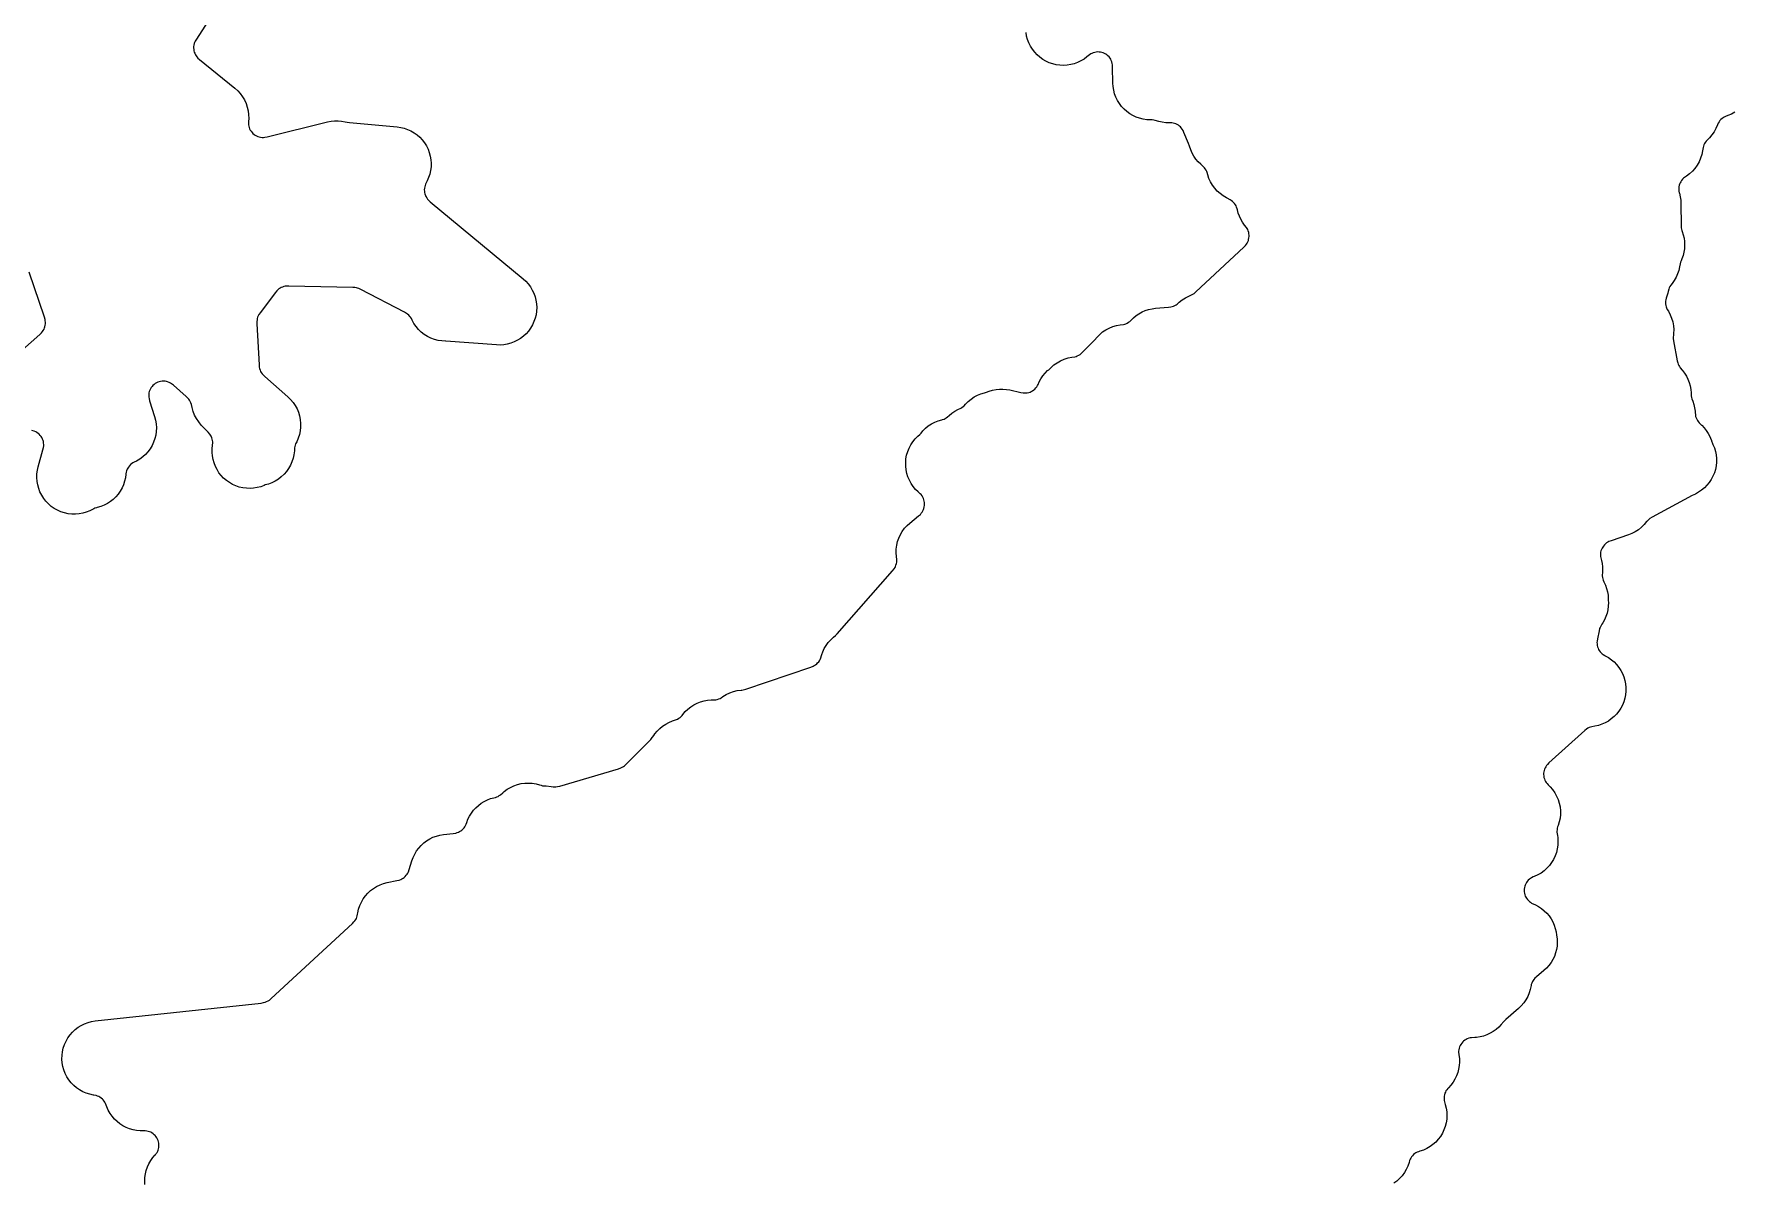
# Model space of a CAD drawing. Header units: metres. Extents: x 0 to 400, y 0 to 202.
# Drawn here: x 115.2 to 144.62, y 22.74 to 42.64 of the extents above; entities that cross this region are included whole.
import ezdxf

# ---------------------------------------------------------------- set-up
doc = ezdxf.new("R2010")
doc.units = ezdxf.units.M

msp = doc.modelspace()

# ---------------------------------------------------------------- linework, layer by layer
for points in [[(118.266, 42.9356), (118.018, 42.5476), (117.997, 42.5116), (117.987, 42.4906), (117.98, 42.4696), (117.974, 42.4426), (117.97, 42.4186), (117.97, 42.3946), (117.971, 42.3706), (117.975, 42.3476), (117.981, 42.3246), (117.989, 42.3026), (118.002, 42.2756), (118.014, 42.2556), (118.027, 42.2386), (118.043, 42.2206), (118.073, 42.1946), (118.685, 41.6976), (118.734, 41.6536), (118.778, 41.6046), (118.817, 41.5506), (118.851, 41.4936), (118.878, 41.4336), (118.899, 41.3716), (118.914, 41.3066), (118.922, 41.2406), (118.924, 41.1746), (118.919, 41.1216), (118.918, 41.0896), (118.92, 41.0656), (118.924, 41.0396), (118.93, 41.0186), (118.94, 40.9936), (118.951, 40.9716), (118.964, 40.9516), (118.982, 40.9286), (118.996, 40.9136), (119.016, 40.8976), (119.038, 40.8826), (119.058, 40.8716), (119.083, 40.8606), (119.105, 40.8536), (119.131, 40.8486), (119.155, 40.8456), (119.179, 40.8456), (119.206, 40.8476), (119.246, 40.8556), (120.29, 41.1136), (120.35, 41.1256), (120.411, 41.1316), (120.473, 41.1316), (120.534, 41.1266), (120.595, 41.1146), (120.628, 41.1076), (120.668, 41.1016), (121.495, 41.0266), (121.558, 41.0186), (121.619, 41.0036), (121.678, 40.9826), (121.736, 40.9566), (121.79, 40.9246), (121.841, 40.8886), (121.888, 40.8466), (121.931, 40.8006), (121.97, 40.7506), (122.003, 40.6976), (122.031, 40.6406), (122.053, 40.5816), (122.07, 40.5206), (122.08, 40.4586), (122.085, 40.3966), (122.083, 40.3336), (122.075, 40.2706), (122.062, 40.2096), (122.042, 40.1496), (122.017, 40.0916), (121.99, 40.0376), (121.98, 40.0126), (121.973, 39.9896), (121.969, 39.9626), (121.967, 39.9386), (121.968, 39.9136), (121.971, 39.8886), (121.976, 39.8656), (121.985, 39.8386), (121.994, 39.8186), (122.008, 39.7966), (122.024, 39.7736), (122.038, 39.7586), (122.069, 39.7296), (123.68, 38.3946), (123.726, 38.3516), (123.768, 38.3056), (123.805, 38.2546), (123.838, 38.2006), (123.865, 38.1436), (123.886, 38.0846), (123.901, 38.0236), (123.911, 37.9616), (123.914, 37.8986), (123.911, 37.8356), (123.902, 37.7736), (123.888, 37.7126), (123.867, 37.6536), (123.841, 37.5956), (123.809, 37.5416), (123.772, 37.4906), (123.73, 37.4436), (123.684, 37.4006), (123.634, 37.3626), (123.581, 37.3296), (123.525, 37.3016), (123.466, 37.2796), (123.405, 37.2626), (123.343, 37.2526), (123.28, 37.2476), (123.218, 37.2496), (122.337, 37.3156), (122.336, 37.3156), (122.271, 37.3186), (122.207, 37.3286), (122.143, 37.3456), (122.081, 37.3686), (122.022, 37.3966), (121.967, 37.4316), (121.915, 37.4716), (121.867, 37.5176), (121.824, 37.5666), (121.787, 37.6206), (121.755, 37.6786), (121.742, 37.7056), (121.728, 37.7286), (121.717, 37.7436), (121.696, 37.7656), (121.678, 37.7826), (121.66, 37.7946), (121.622, 37.8166), (120.867, 38.2086), (120.832, 38.2246), (120.811, 38.2326), (120.791, 38.2376), (120.765, 38.2416), (120.728, 38.2446), (119.618, 38.2696), (119.578, 38.2686), (119.558, 38.2666), (119.535, 38.2606), (119.509, 38.2526), (119.487, 38.2436), (119.468, 38.2326), (119.446, 38.2186), (119.428, 38.2036), (119.41, 38.1856), (119.385, 38.1546), (119.126, 37.8116), (119.102, 37.7766), (119.089, 37.7516), (119.079, 37.7296), (119.073, 37.7076), (119.068, 37.6816), (119.065, 37.6536), (119.065, 37.6136), (119.103, 36.9066), (119.108, 36.8646), (119.113, 36.8386), (119.121, 36.8146), (119.131, 36.7906), (119.142, 36.7706), (119.157, 36.7486), (119.174, 36.7286), (119.202, 36.7016), (119.604, 36.3506), (119.651, 36.3046), (119.693, 36.2546), (119.73, 36.2006), (119.761, 36.1426), (119.787, 36.0826), (119.806, 36.0196), (119.818, 35.9556), (119.824, 35.8906), (119.824, 35.8246), (119.817, 35.7596), (119.803, 35.6956), (119.783, 35.6326), (119.757, 35.5726), (119.737, 35.5346), (119.73, 35.5136), (119.723, 35.4886), (119.719, 35.4666), (119.715, 35.4116), (119.708, 35.3476), (119.694, 35.2856), (119.673, 35.2236), (119.647, 35.1656), (119.615, 35.1096), (119.578, 35.0566), (119.536, 35.0086), (119.489, 34.9646), (119.438, 34.9246), (119.383, 34.8906), (119.325, 34.8626), (119.265, 34.8396), (119.209, 34.8226), (119.191, 34.8146), (119.132, 34.7926), (119.071, 34.7766), (119.009, 34.7666), (118.947, 34.7626), (118.884, 34.7646), (118.822, 34.7726), (118.76, 34.7876), (118.701, 34.8076), (118.644, 34.8326), (118.589, 34.8636), (118.538, 34.9006), (118.49, 34.9416), (118.447, 34.9866), (118.408, 35.0356), (118.375, 35.0886), (118.346, 35.1446), (118.323, 35.2036), (118.306, 35.2636), (118.295, 35.3256), (118.289, 35.3876), (118.29, 35.4506), (118.297, 35.5126), (118.298, 35.5166), (118.3, 35.5456), (118.3, 35.5686), (118.297, 35.5936), (118.293, 35.6136), (118.284, 35.6406), (118.272, 35.6666), (118.263, 35.6836), (118.249, 35.7036), (118.22, 35.7366), (118.103, 35.8616), (118.058, 35.9146), (118.019, 35.9726), (117.987, 36.0336), (117.961, 36.0986), (117.942, 36.1646), (117.931, 36.2176), (117.922, 36.2456), (117.912, 36.2696), (117.9, 36.2906), (117.886, 36.3106), (117.87, 36.3296), (117.84, 36.3586), (117.621, 36.5496), (117.588, 36.5756), (117.57, 36.5876), (117.544, 36.5996), (117.519, 36.6106), (117.497, 36.6166), (117.474, 36.6206), (117.449, 36.6216), (117.424, 36.6206), (117.397, 36.6176), (117.372, 36.6116), (117.351, 36.6046), (117.327, 36.5936), (117.305, 36.5806), (117.285, 36.5656), (117.265, 36.5486), (117.249, 36.5316), (117.234, 36.5106), (117.221, 36.4896), (117.211, 36.4676), (117.202, 36.4406), (117.196, 36.4196), (117.193, 36.3956), (117.192, 36.3676), (117.193, 36.3426), (117.197, 36.3196), (117.207, 36.2796), (117.294, 36.0066), (117.311, 35.9436), (117.321, 35.8806), (117.325, 35.8156), (117.322, 35.7516), (117.313, 35.6876), (117.298, 35.6256), (117.277, 35.5646), (117.249, 35.5056), (117.217, 35.4506), (117.178, 35.3986), (117.135, 35.3516), (117.087, 35.3076), (117.035, 35.2696), (116.98, 35.2366), (116.941, 35.2186), (116.915, 35.2036), (116.893, 35.1896), (116.877, 35.1756), (116.857, 35.1546), (116.84, 35.1336), (116.829, 35.1166), (116.818, 35.0946), (116.809, 35.0696), (116.802, 35.0456), (116.798, 35.0186), (116.797, 35.0106), (116.789, 34.9486), (116.775, 34.8876), (116.755, 34.8276), (116.729, 34.7706), (116.699, 34.7166), (116.663, 34.6646), (116.622, 34.6176), (116.577, 34.5736), (116.528, 34.5356), (116.475, 34.5016), (116.419, 34.4726), (116.361, 34.4496), (116.301, 34.4326), (116.287, 34.4286), (116.26, 34.4196), (116.239, 34.4106), (116.227, 34.4036), (116.17, 34.3736), (116.11, 34.3506), (116.049, 34.3326), (115.986, 34.3216), (115.922, 34.3156), (115.858, 34.3166), (115.794, 34.3246), (115.732, 34.3376), (115.671, 34.3576), (115.612, 34.3836), (115.556, 34.4146), (115.504, 34.4516), (115.455, 34.4936), (115.411, 34.5396), (115.372, 34.5896), (115.337, 34.6436), (115.308, 34.7016), (115.285, 34.7606), (115.268, 34.8226), (115.258, 34.8856), (115.253, 34.9496), (115.255, 35.0136), (115.263, 35.0776), (115.277, 35.1396), (115.36, 35.4326), (115.369, 35.4716), (115.372, 35.4986), (115.373, 35.5226), (115.371, 35.5476), (115.367, 35.5746), (115.361, 35.5956), (115.352, 35.6186), (115.339, 35.6426), (115.327, 35.6626), (115.311, 35.6816), (115.293, 35.7006), (115.274, 35.7166), (115.253, 35.7306), (115.233, 35.7416), (115.207, 35.7526), (115.168, 35.7656)], [(117.127, 22.7006), (117.124, 22.7626), (117.127, 22.8256), (117.135, 22.8866), (117.15, 22.9476), (117.17, 23.0066), (117.196, 23.0626), (117.227, 23.1166), (117.264, 23.1676), (117.305, 23.2146), (117.307, 23.2176), (117.323, 23.2366), (117.336, 23.2566), (117.347, 23.2776), (117.355, 23.2986), (117.362, 23.3226), (117.366, 23.3446), (117.368, 23.3706), (117.368, 23.3946), (117.365, 23.4176), (117.36, 23.4426), (117.353, 23.4656), (117.344, 23.4886), (117.332, 23.5106), (117.318, 23.5306), (117.304, 23.5486), (117.287, 23.5656), (117.269, 23.5806), (117.246, 23.5956), (117.226, 23.6076), (117.206, 23.6156), (117.183, 23.6226), (117.157, 23.6286), (117.131, 23.6316), (117.074, 23.6326), (117.044, 23.6326), (116.982, 23.6376), (116.92, 23.6496), (116.86, 23.6666), (116.802, 23.6906), (116.746, 23.7186), (116.693, 23.7526), (116.644, 23.7916), (116.599, 23.8356), (116.558, 23.8836), (116.522, 23.9346), (116.492, 23.9896), (116.466, 24.0466), (116.456, 24.0766), (116.445, 24.1046), (116.433, 24.1266), (116.419, 24.1486), (116.403, 24.1686), (116.39, 24.1816), (116.369, 24.1996), (116.347, 24.2146), (116.327, 24.2256), (116.304, 24.2356), (116.283, 24.2416), (116.243, 24.2506), (116.234, 24.2516), (116.171, 24.2646), (116.11, 24.2846), (116.051, 24.3096), (115.994, 24.3406), (115.942, 24.3776), (115.893, 24.4186), (115.848, 24.4656), (115.808, 24.5156), (115.774, 24.5696), (115.745, 24.6266), (115.721, 24.6866), (115.704, 24.7486), (115.693, 24.8116), (115.688, 24.8756), (115.69, 24.9406), (115.698, 25.0036), (115.712, 25.0666), (115.732, 25.1276), (115.759, 25.1856), (115.791, 25.2416), (115.828, 25.2936), (115.87, 25.3426), (115.917, 25.3866), (115.968, 25.4256), (116.023, 25.4586), (116.081, 25.4876), (116.141, 25.5096), (116.203, 25.5256), (116.266, 25.5356), (119.139, 25.8466), (119.182, 25.8546), (119.21, 25.8616), (119.235, 25.8716), (119.262, 25.8856), (119.282, 25.8986), (119.313, 25.9246), (120.72, 27.2226), (120.748, 27.2506), (120.763, 27.2696), (120.778, 27.2916), (120.789, 27.3126), (120.797, 27.3326), (120.805, 27.3566), (120.811, 27.3846), (120.814, 27.4116), (120.828, 27.4736), (120.849, 27.5346), (120.876, 27.5936), (120.908, 27.6496), (120.945, 27.7016), (120.988, 27.7496), (121.035, 27.7936), (121.087, 27.8326), (121.141, 27.8666), (121.199, 27.8946), (121.26, 27.9166), (121.322, 27.9326), (121.492, 27.9676), (121.531, 27.9776), (121.559, 27.9876), (121.58, 27.9966), (121.598, 28.0076), (121.617, 28.0226), (121.635, 28.0396), (121.654, 28.0606), (121.669, 28.0796), (121.68, 28.0986), (121.691, 28.1206), (121.705, 28.1606), (121.752, 28.3116), (121.773, 28.3706), (121.8, 28.4276), (121.832, 28.4816), (121.869, 28.5316), (121.911, 28.5776), (121.957, 28.6206), (122.007, 28.6576), (122.061, 28.6906), (122.117, 28.7176), (122.176, 28.7396), (122.236, 28.7556), (122.298, 28.7656), (122.466, 28.7846), (122.51, 28.7916), (122.537, 28.7986), (122.558, 28.8066), (122.579, 28.8166), (122.6, 28.8306), (122.619, 28.8446), (122.638, 28.8626), (122.656, 28.8826), (122.668, 28.9006), (122.682, 28.9236), (122.692, 28.9446), (122.701, 28.9746), (122.723, 29.0316), (122.75, 29.0856), (122.782, 29.1376), (122.818, 29.1856), (122.859, 29.2306), (122.904, 29.2716), (122.952, 29.3086), (123.004, 29.3396), (123.059, 29.3666), (123.115, 29.3886), (123.174, 29.4046), (123.198, 29.4096), (123.222, 29.4176), (123.244, 29.4276), (123.266, 29.4396), (123.286, 29.4536), (123.329, 29.4906), (123.353, 29.5126), (123.405, 29.5506), (123.461, 29.5836), (123.52, 29.6116), (123.581, 29.6326), (123.644, 29.6476), (123.708, 29.6566), (123.773, 29.6586), (123.838, 29.6546), (123.902, 29.6436), (123.965, 29.6266), (123.989, 29.6186), (124.015, 29.6126), (124.041, 29.6096), (124.077, 29.6086), (124.163, 29.5996), (124.202, 29.5936), (124.223, 29.5926), (124.248, 29.5936), (124.273, 29.5966), (124.312, 29.6066), (125.332, 29.9066), (125.372, 29.9206), (125.395, 29.9316), (125.418, 29.9446), (125.436, 29.9586), (125.466, 29.9866), (125.889, 30.4146), (125.917, 30.4466), (125.949, 30.4906), (125.952, 30.4946), (125.962, 30.5096), (126.002, 30.5586), (126.047, 30.6036), (126.096, 30.6446), (126.149, 30.6796), (126.205, 30.7096), (126.264, 30.7336), (126.285, 30.7406), (126.335, 30.7566), (126.354, 30.7656), (126.377, 30.7796), (126.399, 30.7946), (126.416, 30.8096), (126.434, 30.8296), (126.448, 30.8476), (126.489, 30.8956), (126.534, 30.9396), (126.584, 30.9786), (126.637, 31.0126), (126.693, 31.0416), (126.752, 31.0646), (126.813, 31.0816), (126.875, 31.0926), (126.938, 31.0986), (126.997, 31.1006), (127.02, 31.1026), (127.042, 31.1076), (127.069, 31.1166), (127.091, 31.1256), (127.109, 31.1356), (127.139, 31.1566), (127.197, 31.1916), (127.259, 31.2216), (127.324, 31.2436), (127.39, 31.2596), (127.458, 31.2676), (127.467, 31.2686), (127.494, 31.2736), (127.536, 31.2846), (128.663, 31.6656), (128.702, 31.6816), (128.724, 31.6926), (128.747, 31.7076), (128.766, 31.7226), (128.782, 31.7386), (128.8, 31.7596), (128.812, 31.7776), (128.824, 31.7996), (128.836, 31.8276), (128.849, 31.8706), (128.85, 31.8736), (128.852, 31.8786), (128.853, 31.8826), (128.871, 31.9326), (128.897, 31.9896), (128.929, 32.0436), (128.966, 32.0936), (129.008, 32.1406), (129.054, 32.1836), (129.092, 32.2156), (129.121, 32.2456), (130.08, 33.3356), (130.106, 33.3686), (130.122, 33.3926), (130.131, 33.4096), (130.139, 33.4316), (130.147, 33.4596), (130.152, 33.4866), (130.153, 33.5096), (130.153, 33.5336), (130.147, 33.5826), (130.142, 33.6476), (130.144, 33.7126), (130.152, 33.7776), (130.167, 33.8416), (130.189, 33.9036), (130.216, 33.9626), (130.249, 34.0186), (130.288, 34.0716), (130.332, 34.1206), (130.381, 34.1636), (130.531, 34.2866), (130.561, 34.3136), (130.578, 34.3316), (130.592, 34.3516), (130.605, 34.3726), (130.617, 34.3976), (130.624, 34.4176), (130.63, 34.4416), (130.634, 34.4686), (130.635, 34.4916), (130.634, 34.5186), (130.63, 34.5416), (130.624, 34.5656), (130.615, 34.5906), (130.606, 34.6096), (130.591, 34.6326), (130.574, 34.6556), (130.559, 34.6716), (130.526, 34.7016), (130.48, 34.7456), (130.438, 34.7946), (130.402, 34.8476), (130.371, 34.9036), (130.346, 34.9626), (130.327, 35.0236), (130.314, 35.0866), (130.307, 35.1496), (130.307, 35.2136), (130.312, 35.2776), (130.324, 35.3406), (130.342, 35.4016), (130.367, 35.4616), (130.396, 35.5176), (130.432, 35.5716), (130.472, 35.6206), (130.517, 35.6666), (130.552, 35.6976), (130.574, 35.7226), (130.603, 35.7586), (130.649, 35.8046), (130.699, 35.8456), (130.754, 35.8806), (130.811, 35.9116), (130.871, 35.9356), (130.933, 35.9536), (130.947, 35.9576), (130.971, 35.9656), (130.99, 35.9736), (131.011, 35.9866), (131.032, 36.0016), (131.062, 36.0286), (131.109, 36.0666), (131.159, 36.0996), (131.212, 36.1286), (131.26, 36.1516), (131.281, 36.1646), (131.304, 36.1816), (131.32, 36.1956), (131.345, 36.2246), (131.39, 36.2696), (131.439, 36.3116), (131.492, 36.3476), (131.549, 36.3776), (131.608, 36.4026), (131.67, 36.4216), (131.709, 36.4316), (131.755, 36.4476), (131.813, 36.4656), (131.872, 36.4766), (131.931, 36.4836), (131.991, 36.4846), (132.051, 36.4796), (132.111, 36.4696), (132.303, 36.4266), (132.345, 36.4196), (132.369, 36.4176), (132.39, 36.4176), (132.414, 36.4206), (132.44, 36.4266), (132.463, 36.4336), (132.484, 36.4426), (132.505, 36.4546), (132.526, 36.4696), (132.545, 36.4856), (132.562, 36.5036), (132.577, 36.5226), (132.591, 36.5436), (132.601, 36.5626), (132.621, 36.6096), (132.651, 36.6626), (132.685, 36.7136), (132.724, 36.7596), (132.767, 36.8036), (132.787, 36.8196), (132.822, 36.8526), (132.825, 36.8556), (132.833, 36.8636), (132.876, 36.9016), (132.932, 36.9416), (132.991, 36.9766), (133.054, 37.0036), (133.12, 37.0246), (133.187, 37.0386), (133.235, 37.0456), (133.258, 37.0516), (133.279, 37.0596), (133.305, 37.0716), (133.328, 37.0856), (133.343, 37.0966), (133.373, 37.1256), (133.578, 37.3346), (133.622, 37.3846), (133.669, 37.4316), (133.719, 37.4736), (133.774, 37.5106), (133.833, 37.5416), (133.894, 37.5666), (133.957, 37.5846), (134.022, 37.5966), (134.08, 37.6046), (134.102, 37.6096), (134.122, 37.6166), (134.145, 37.6276), (134.17, 37.6426), (134.19, 37.6576), (134.209, 37.6746), (134.211, 37.6766), (134.252, 37.7176), (134.299, 37.7566), (134.349, 37.7906), (134.402, 37.8206), (134.458, 37.8446), (134.516, 37.8636), (134.576, 37.8766), (134.636, 37.8846), (134.859, 37.9026), (134.901, 37.9076), (134.922, 37.9126), (134.945, 37.9206), (134.97, 37.9316), (134.992, 37.9446), (135.01, 37.9576), (135.045, 37.9886), (135.098, 38.0296), (135.155, 38.0656), (135.215, 38.0956), (135.26, 38.1156), (135.283, 38.1286), (135.304, 38.1426), (135.333, 38.1676), (136.166, 38.9446), (136.192, 38.9716), (136.21, 38.9936), (136.223, 39.0136), (136.234, 39.0336), (136.244, 39.0586), (136.249, 39.0766), (136.254, 39.1026), (136.257, 39.1296), (136.257, 39.1526), (136.255, 39.1746), (136.251, 39.1966), (136.242, 39.2236), (136.233, 39.2486), (136.224, 39.2646), (136.21, 39.2856), (136.178, 39.3266), (136.143, 39.3746), (136.114, 39.4256), (136.089, 39.4786), (136.069, 39.5336), (136.054, 39.5906), (136.05, 39.6086), (136.041, 39.6346), (136.031, 39.6586), (136.02, 39.6776), (136.005, 39.6996), (135.989, 39.7186), (135.97, 39.7366), (135.949, 39.7526), (135.93, 39.7656), (135.88, 39.7896), (135.864, 39.7976), (135.807, 39.8316), (135.754, 39.8706), (135.705, 39.9156), (135.661, 39.9646), (135.622, 40.0186), (135.589, 40.0756), (135.561, 40.1356), (135.541, 40.1986), (135.53, 40.2356), (135.522, 40.2566), (135.511, 40.2786), (135.497, 40.3016), (135.483, 40.3196), (135.463, 40.3406), (135.42, 40.3786), (135.376, 40.4216), (135.336, 40.4696), (135.301, 40.5206), (135.271, 40.5746), (135.246, 40.6316), (135.226, 40.6906), (135.225, 40.6956), (135.21, 40.7376), (135.129, 40.9306), (135.112, 40.9656), (135.097, 40.9896), (135.083, 41.0096), (135.068, 41.0256), (135.051, 41.0416), (135.032, 41.0556), (135.009, 41.0696), (134.986, 41.0806), (134.964, 41.0886), (134.94, 41.0946), (134.917, 41.0986), (134.896, 41.0996), (134.878, 41.0996), (134.816, 41.0996), (134.753, 41.1066), (134.692, 41.1186), (134.632, 41.1376), (134.629, 41.1386), (134.605, 41.1436), (134.58, 41.1476), (134.555, 41.1486), (134.546, 41.1486), (134.483, 41.1516), (134.421, 41.1606), (134.36, 41.1756), (134.3, 41.1966), (134.243, 41.2236), (134.189, 41.2556), (134.138, 41.2926), (134.09, 41.3346), (134.048, 41.3816), (134.01, 41.4316), (133.977, 41.4856), (133.949, 41.5426), (133.927, 41.6016), (133.911, 41.6626), (133.901, 41.7246), (133.897, 41.7876), (133.893, 42.0616), (133.891, 42.1016), (133.886, 42.1276), (133.879, 42.1536), (133.87, 42.1776), (133.86, 42.1986), (133.848, 42.2166), (133.831, 42.2386), (133.811, 42.2596), (133.794, 42.2746), (133.776, 42.2866), (133.753, 42.2996), (133.729, 42.3096), (133.704, 42.3176), (133.681, 42.3226), (133.657, 42.3246), (133.628, 42.3256), (133.605, 42.3236), (133.582, 42.3186), (133.557, 42.3116), (133.534, 42.3016), (133.513, 42.2906), (133.491, 42.2756), (133.447, 42.2396), (133.397, 42.2026), (133.343, 42.1696), (133.286, 42.1426), (133.227, 42.1216), (133.166, 42.1056), (133.103, 42.0966), (133.04, 42.0926), (132.978, 42.0956), (132.915, 42.1036), (132.854, 42.1186), (132.794, 42.1396), (132.737, 42.1656), (132.683, 42.1976), (132.632, 42.2346), (132.585, 42.2756), (132.542, 42.3216), (132.503, 42.3716), (132.47, 42.4256), (132.442, 42.4816), (132.42, 42.5406), (132.403, 42.6016), (132.393, 42.6636)], [(144.671, 41.2796), (144.613, 41.2476), (144.553, 41.2226), (144.514, 41.2096), (144.489, 41.1976), (144.47, 41.1866), (144.451, 41.1726), (144.431, 41.1556), (144.413, 41.1366), (144.399, 41.1176), (144.384, 41.0936), (144.376, 41.0776), (144.371, 41.0626), (144.346, 41.0016), (144.314, 40.9426), (144.277, 40.8876), (144.234, 40.8376), (144.192, 40.7956), (144.187, 40.7906), (144.177, 40.7786), (144.161, 40.7586), (144.148, 40.7366), (144.138, 40.7146), (144.13, 40.6936), (144.124, 40.6686), (144.115, 40.6126), (144.101, 40.5466), (144.081, 40.4826), (144.054, 40.4216), (144.021, 40.3636), (143.982, 40.3086), (143.938, 40.2586), (143.888, 40.2136), (143.834, 40.1736), (143.803, 40.1526), (143.783, 40.1366), (143.766, 40.1196), (143.75, 40.0996), (143.735, 40.0776), (143.724, 40.0576), (143.716, 40.0376), (143.709, 40.0146), (143.704, 39.9866), (143.701, 39.9596), (143.701, 39.9376), (143.703, 39.9146), (143.709, 39.8866), (143.712, 39.8766), (143.727, 39.8176), (143.736, 39.7576), (143.739, 39.6966), (143.742, 39.3206), (143.744, 39.2806), (143.748, 39.2546), (143.755, 39.2296), (143.76, 39.2166), (143.779, 39.1586), (143.793, 39.0986), (143.801, 39.0386), (143.803, 38.9776), (143.799, 38.9166), (143.79, 38.8556), (143.775, 38.7966), (143.755, 38.7396), (143.741, 38.7086), (143.731, 38.6826), (143.724, 38.6566), (143.715, 38.6046), (143.701, 38.5416), (143.681, 38.4806), (143.655, 38.4216), (143.623, 38.3656), (143.586, 38.3136), (143.562, 38.2836), (143.547, 38.2606), (143.535, 38.2366), (143.527, 38.2156), (143.517, 38.1776), (143.51, 38.1446), (143.494, 38.0916), (143.482, 38.0586), (143.475, 38.0326), (143.472, 38.0096), (143.471, 37.9866), (143.472, 37.9586), (143.476, 37.9316), (143.481, 37.9116), (143.49, 37.8896), (143.502, 37.8646), (143.522, 37.8316), (143.553, 37.7726), (143.578, 37.7116), (143.597, 37.6476), (143.609, 37.5826), (143.615, 37.5166), (143.613, 37.4496), (143.609, 37.4166), (143.607, 37.3816), (143.607, 37.3606), (143.613, 37.3216), (143.676, 36.9756), (143.685, 36.9376), (143.693, 36.9136), (143.701, 36.8936), (143.713, 36.8736), (143.727, 36.8536), (143.761, 36.8136), (143.766, 36.8076), (143.802, 36.7586), (143.834, 36.7076), (143.861, 36.6536), (143.882, 36.5976), (143.898, 36.5396), (143.909, 36.4796), (143.914, 36.4196), (143.914, 36.4016), (143.917, 36.3666), (143.922, 36.3376), (143.928, 36.3146), (143.944, 36.2726), (143.963, 36.2166), (143.976, 36.1586), (143.984, 36.0996), (143.984, 36.0916), (143.985, 36.0806), (143.989, 36.0356), (143.994, 36.0116), (144.002, 35.9866), (144.013, 35.9616), (144.024, 35.9416), (144.038, 35.9206), (144.056, 35.8986), (144.085, 35.8706), (144.098, 35.8596), (144.099, 35.8576), (144.14, 35.8156), (144.179, 35.7676), (144.212, 35.7166), (144.241, 35.6616), (144.264, 35.6046), (144.266, 35.5966), (144.27, 35.5856), (144.285, 35.5416), (144.294, 35.5236), (144.318, 35.4646), (144.336, 35.4046), (144.348, 35.3426), (144.354, 35.2796), (144.354, 35.2166), (144.348, 35.1546), (144.336, 35.0926), (144.318, 35.0316), (144.294, 34.9736), (144.264, 34.9176), (144.23, 34.8656), (144.19, 34.8166), (144.146, 34.7716), (144.097, 34.7316), (144.045, 34.6956), (143.99, 34.6656), (143.936, 34.6396), (143.238, 34.2626), (143.202, 34.2416), (143.182, 34.2256), (143.164, 34.2096), (143.148, 34.1926), (143.145, 34.1876), (143.103, 34.1366), (143.056, 34.0896), (143.005, 34.0476), (142.949, 34.0116), (142.891, 33.9806), (142.829, 33.9566), (142.531, 33.8556), (142.491, 33.8406), (142.47, 33.8296), (142.451, 33.8176), (142.432, 33.8026), (142.413, 33.7846), (142.396, 33.7646), (142.384, 33.7476), (142.372, 33.7276), (142.361, 33.7026), (142.353, 33.6806), (142.348, 33.6566), (142.344, 33.6346), (142.344, 33.6106), (142.345, 33.5836), (142.349, 33.5606), (142.36, 33.5166), (142.372, 33.4616), (142.379, 33.4066), (142.381, 33.3506), (142.378, 33.2946), (142.376, 33.2696), (142.376, 33.2466), (142.379, 33.2206), (142.384, 33.1966), (142.391, 33.1746), (142.403, 33.1456), (142.404, 33.1436), (142.43, 33.0886), (142.451, 33.0316), (142.466, 32.9736), (142.476, 32.9136), (142.48, 32.8526), (142.481, 32.8216), (142.483, 32.7856), (142.481, 32.7236), (142.473, 32.6616), (142.459, 32.6016), (142.44, 32.5426), (142.414, 32.4856), (142.384, 32.4316), (142.369, 32.4096), (142.349, 32.3766), (142.338, 32.3536), (142.33, 32.3336), (142.32, 32.2946), (142.292, 32.1566), (142.285, 32.1166), (142.284, 32.0936), (142.285, 32.0686), (142.289, 32.0426), (142.294, 32.0196), (142.303, 31.9946), (142.313, 31.9726), (142.324, 31.9526), (142.339, 31.9326), (142.356, 31.9136), (142.375, 31.8966), (142.393, 31.8826), (142.418, 31.8676), (142.429, 31.8626), (142.483, 31.8316), (142.534, 31.7956), (142.582, 31.7556), (142.625, 31.7106), (142.664, 31.6616), (142.698, 31.6096), (142.727, 31.5546), (142.751, 31.4966), (142.768, 31.4366), (142.78, 31.3756), (142.786, 31.3136), (142.786, 31.2506), (142.78, 31.1886), (142.768, 31.1276), (142.75, 31.0676), (142.727, 31.0096), (142.698, 30.9546), (142.664, 30.9026), (142.625, 30.8536), (142.581, 30.8086), (142.533, 30.7686), (142.482, 30.7326), (142.428, 30.7026), (142.371, 30.6776), (142.311, 30.6576), (142.25, 30.6446), (142.198, 30.6346), (142.174, 30.6286), (142.152, 30.6196), (142.128, 30.6066), (142.105, 30.5926), (142.075, 30.5676), (141.453, 30.0076), (141.426, 29.9806), (141.41, 29.9616), (141.396, 29.9416), (141.387, 29.9236), (141.375, 29.8966), (141.368, 29.8736), (141.363, 29.8526), (141.36, 29.8266), (141.36, 29.8036), (141.361, 29.7816), (141.366, 29.7556), (141.373, 29.7316), (141.381, 29.7086), (141.392, 29.6866), (141.403, 29.6686), (141.419, 29.6496), (141.439, 29.6276), (141.473, 29.5946), (141.516, 29.5446), (141.554, 29.4906), (141.586, 29.4326), (141.612, 29.3726), (141.631, 29.3096), (141.645, 29.2456), (141.651, 29.1796), (141.651, 29.1136), (141.644, 29.0486), (141.631, 28.9846), (141.611, 28.9216), (141.603, 28.9006), (141.597, 28.8756), (141.593, 28.8486), (141.591, 28.8226), (141.591, 28.8016), (141.592, 28.7916), (141.594, 28.7816), (141.595, 28.7776), (141.599, 28.7506), (141.605, 28.7136), (141.609, 28.6486), (141.606, 28.5836), (141.597, 28.5186), (141.582, 28.4556), (141.56, 28.3946), (141.532, 28.3356), (141.499, 28.2806), (141.46, 28.2276), (141.416, 28.1806), (141.367, 28.1366), (141.315, 28.0986), (141.259, 28.0656), (141.199, 28.0386), (141.178, 28.0306), (141.152, 28.0176), (141.13, 28.0046), (141.114, 27.9916), (141.095, 27.9736), (141.077, 27.9536), (141.064, 27.9346), (141.052, 27.9146), (141.041, 27.8916), (141.034, 27.8696), (141.029, 27.8486), (141.025, 27.8216), (141.024, 27.7986), (141.025, 27.7746), (141.029, 27.7476), (141.035, 27.7226), (141.043, 27.7006), (141.052, 27.6826), (141.064, 27.6616), (141.08, 27.6406), (141.096, 27.6236), (141.117, 27.6036), (141.133, 27.5916), (141.152, 27.5796), (141.19, 27.5616), (141.205, 27.5546), (141.22, 27.5486), (141.274, 27.5196), (141.324, 27.4856), (141.371, 27.4466), (141.415, 27.4036), (141.454, 27.3566), (141.488, 27.3066), (141.518, 27.2536), (141.542, 27.1976), (141.561, 27.1396), (141.575, 27.0806), (141.586, 27.0196), (141.594, 26.9586), (141.596, 26.8966), (141.592, 26.8346), (141.583, 26.7736), (141.567, 26.7146), (141.546, 26.6556), (141.52, 26.6006), (141.488, 26.5466), (141.452, 26.4976), (141.411, 26.4516), (141.366, 26.4096), (141.237, 26.3006), (141.208, 26.2746), (141.192, 26.2556), (141.179, 26.2376), (141.168, 26.2186), (141.156, 26.1936), (141.147, 26.1686), (141.142, 26.1486), (141.142, 26.1476), (141.129, 26.0836), (141.11, 26.0206), (141.084, 25.9596), (141.052, 25.9026), (141.015, 25.8486), (140.973, 25.7986), (140.925, 25.7526), (140.704, 25.5616), (140.675, 25.5336), (140.648, 25.5016), (140.64, 25.4926), (140.626, 25.4736), (140.584, 25.4296), (140.537, 25.3886), (140.487, 25.3526), (140.433, 25.3216), (140.377, 25.2956), (140.318, 25.2746), (140.258, 25.2606), (140.197, 25.2516), (140.171, 25.2506), (140.171, 25.2496), (140.111, 25.2456), (140.085, 25.2416), (140.064, 25.2366), (140.038, 25.2266), (140.018, 25.2166), (139.996, 25.2026), (139.973, 25.1856), (139.959, 25.1716), (139.942, 25.1526), (139.926, 25.1286), (139.915, 25.1096), (139.905, 25.0876), (139.897, 25.0636), (139.891, 25.0376), (139.888, 25.0116), (139.888, 24.9876), (139.89, 24.9626), (139.892, 24.9486), (139.9, 24.8876), (139.902, 24.8246), (139.898, 24.7626), (139.888, 24.7016), (139.872, 24.6416), (139.851, 24.5826), (139.824, 24.5266), (139.791, 24.4736), (139.754, 24.4236), (139.712, 24.3776), (139.698, 24.3636), (139.683, 24.3446), (139.668, 24.3226), (139.659, 24.3046), (139.65, 24.2836), (139.643, 24.2586), (139.637, 24.2326), (139.635, 24.2086), (139.635, 24.1836), (139.637, 24.1596), (139.642, 24.1366), (139.657, 24.0866), (139.672, 24.0246), (139.681, 23.9616), (139.684, 23.8976), (139.681, 23.8336), (139.671, 23.7706), (139.655, 23.7096), (139.633, 23.6496), (139.606, 23.5916), (139.572, 23.5366), (139.534, 23.4856), (139.491, 23.4386), (139.443, 23.3966), (139.392, 23.3586), (139.337, 23.3266), (139.279, 23.2996), (139.218, 23.2786), (139.191, 23.2706), (139.167, 23.2606), (139.145, 23.2496), (139.126, 23.2376), (139.106, 23.2196), (139.087, 23.2006), (139.071, 23.1816), (139.057, 23.1606), (139.046, 23.1396), (139.038, 23.1176), (139.028, 23.0846), (139.007, 23.0226), (138.98, 22.9636), (138.947, 22.9076), (138.909, 22.8546), (138.865, 22.8066), (138.817, 22.7626), (138.764, 22.7236)], [(114.805, 36.9876), (115.306, 37.4326), (115.335, 37.4616), (115.351, 37.4806), (115.365, 37.5006), (115.378, 37.5246), (115.387, 37.5446), (115.393, 37.5656), (115.399, 37.5926), (115.401, 37.6166), (115.402, 37.6416), (115.4, 37.6666), (115.395, 37.6896), (115.384, 37.7306), (115.119, 38.5096)]]:
    msp.add_lwpolyline(points)

doc.saveas('drawing.dxf')
